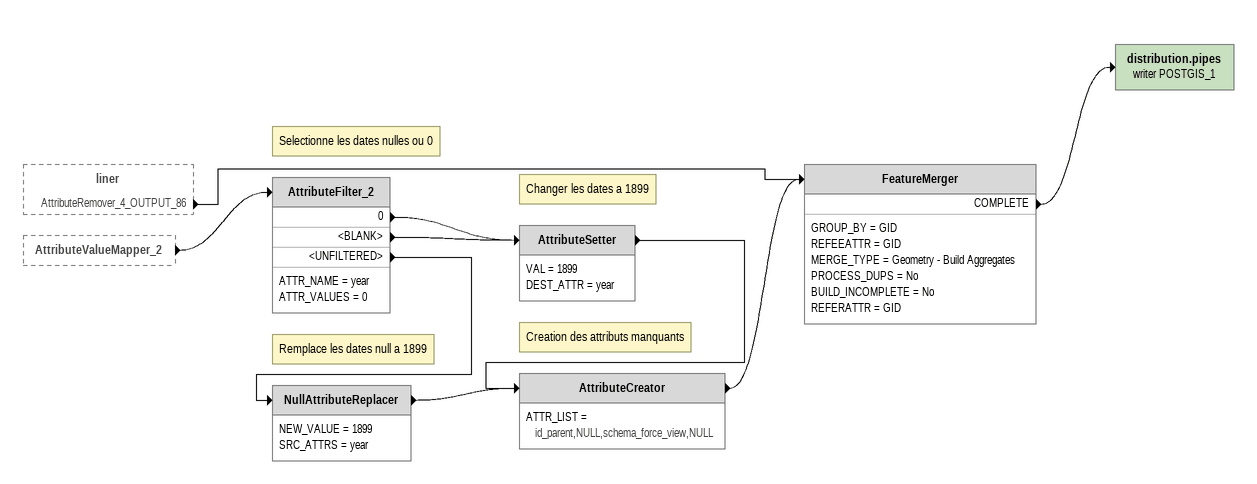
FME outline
liner [outside]
    AttributeRemover_4_OUTPUT_86 -> FeatureMerger
AttributeValueMapper_2 [outside]
    -> AttributeFilter_2
Note: Selectionne les dates nulles ou 0
AttributeFilter_2
    ATTR_NAME = year
    ATTR_VALUES = 0
    0 -> AttributeSetter
    <BLANK> -> AttributeSetter
    <UNFILTERED> -> NullAttributeReplacer
Note: Changer les dates a 1899
AttributeSetter
    VAL = 1899
    DEST_ATTR = year
    -> AttributeCreator
Note: Remplace les dates null a 1899
NullAttributeReplacer
    NEW_VALUE = 1899
    SRC_ATTRS = year
    -> AttributeCreator
Note: Creation des attributs manquants
AttributeCreator
    ATTR_LIST = id_parent,NULL,schema_force_view,NULL
    -> FeatureMerger
FeatureMerger
    GROUP_BY = GID
    REFEEATTR = GID
    MERGE_TYPE = Geometry - Build Aggregates
    PROCESS_DUPS = No
    BUILD_INCOMPLETE = No
    REFERATTR = GID
    COMPLETE -> distribution.pipes (writer POSTGIS_1)
distribution.pipes (writer POSTGIS_1)
